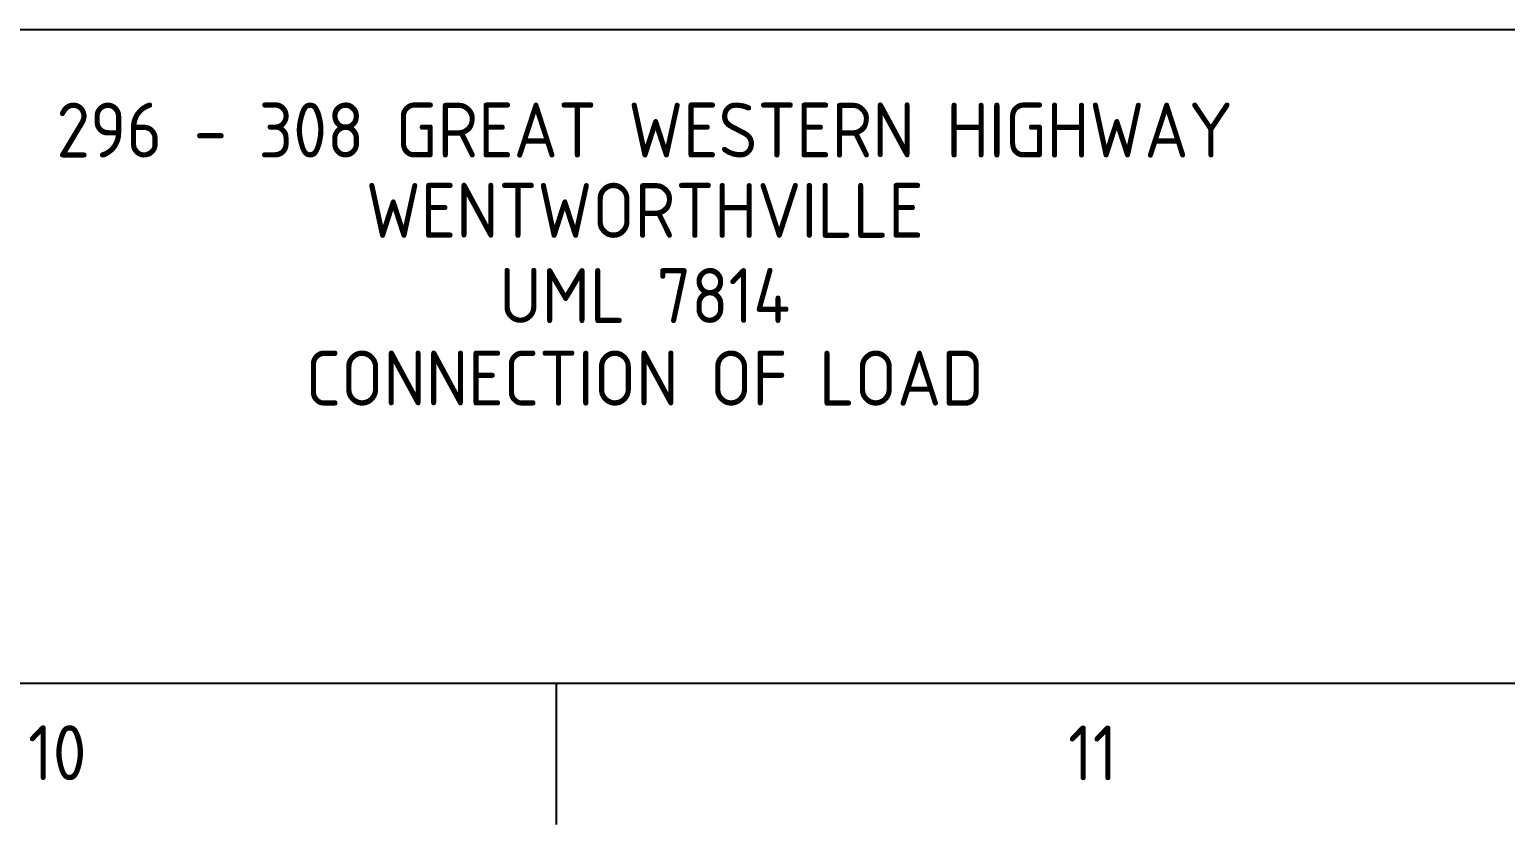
# Paper-space layout 'SHEET (3)' of a CAD drawing. Header units: metres, sheet in millimetres. Extents: x -21 to 813, y -3 to 583.
# Drawn here: x 624.6 to 718.7, y -3 to 47.6 of the extents above; entities that cross this region are included whole.
import ezdxf
from ezdxf.enums import TextEntityAlignment as Align

# ---------------------------------------------------------------- set-up
doc = ezdxf.new("R2010")
doc.units = ezdxf.units.M
doc.layers.get('0').update_dxf_attribs({"color": 6})
doc.layers.add('Notes', color=7, linetype='Continuous')
doc.layers.add('SupportsUG_SP_EXT', color=7, linetype='Continuous')
doc.styles.add('iecISOCP', font='isocp.shx')
doc.styles.get("Standard").update_dxf_attribs({"font": 'arial.ttf'})

# ---------------------------------------------------------------- blocks, each defined once
blk = doc.blocks.new('A1_FRAME_TITLE')
at = {"layer": 'Notes', "color": 7, "linetype": 'Continuous'}
blk.add_line((678.719, 5.973), (678.719, -3.027), dxfattribs=at)
at = {"layer": 'Notes', "color": 7, "linetype": 'Continuous', "flags": 128}
for points in [[(123.797, 47.618), (824.367, 47.618)], [(123.798, 5.973), (824.367, 5.973)]]:
    blk.add_lwpolyline(points, dxfattribs=at)
at = {"color": 7}
blk.add_attdef('DRAFT_NUM', (29.903, 23.294), '', height=2.5, rotation=90, dxfattribs=at)
at = {"layer": 'Notes', "color": 7, "style": 'iecISOCP'}
for s, p in [('10', (645.056, -0.205)), ('11', (711.362, -0.22))]:
    blk.add_text(s, height=3.5, dxfattribs=at).set_placement(p)
at = {"layer": 'Notes', "color": 7, "style": 'iecISOCP', "flags": 8}
blk.add_attdef('VERSION_NO', text='', height=2.5, rotation=90, dxfattribs=at).set_placement((302.037, 43.812), align=Align.MIDDLE_CENTER)
at = {"layer": 'Notes', "color": 7, "style": 'iecISOCP'}
for tag, p in [('CAP_NO', (513.188, 43.457)), ('IE_NUM', (513.05, 37.81)), ('REF_No_1', (335.241, 32.31)), ('REF_1', (362.523, 32.31)), ('GEN_WO', (441.708, 31.763)), ('HV_SWITCH', (513.463, 32.163)), ('REF_No_2', (335.241, 26.31)), ('REF_2', (362.523, 26.31)), ('OH_WO', (441.708, 25.812)), ('UBD_REF', (513.05, 25.828)), ('REF_No_3', (335.241, 20.31)), ('REF_3', (362.523, 20.31)), ('UG_WO', (441.708, 20.052)), ('GIS_MAP_No', (513.05, 20.043)), ('REF_No_4', (335.241, 14.31)), ('REF_4', (362.523, 14.31)), ('SUB_WO', (441.708, 13.812)), ('HV_OP_DIAG', (513.326, 14.199)), ('LGA', (512.945, 7.777)), ('ExportID', (9.082, 2.39))]:
    blk.add_attdef(tag, p, '', height=2.5, dxfattribs=at)
for tag, height, p in [('T1', 3.5, (684.374, 39.465)), ('T2', 3.5, (684.374, 34.346)), ('scale', 2.5, (567.756, 33.269)), ('T3', 3.5, (684.374, 28.92)), ('DRAWN', 2.5, (567.756, 24.931)), ('T4', 3.5, (684.374, 23.657)), ('T5', 3.5, (684.374, 18.231)), ('REV', 5, (820.054, 17.095)), ('DATE', 2.5, (567.756, 16.88)), ('T6', 3.5, (684.374, 12.969)), ('DESIGN', 2.5, (605.617, 9.155)), ('CHD', 2.5, (567.756, 8.372))]:
    blk.add_attdef(tag, text='', height=height, dxfattribs=at).set_placement(p, align=Align.CENTER)
blk.add_attdef('NUM', text='', height=7, dxfattribs=at).set_placement((792.367, 20.118), align=Align.MIDDLE_CENTER)
for tag, p in [('NS', (790.712, 8.119)), ('SHTS', (805.412, 8.119))]:
    blk.add_attdef(tag, text='', height=2.5, dxfattribs=at).set_placement(p, align=Align.MIDDLE)
at = {"layer": 'Notes', "color": 7, "style": 'iecISOCP', "flags": 1}
for tag, p in [('ProjectType', (14.175, -26.797)), ('ProjectNumber', (23.56, -26.818)), ('DrawingNumber', (35.514, -26.803)), ('ProjectDescription', (47.564, -26.825)), ('ExportDate', (60.284, -26.789)), ('ExportUserName', (69.155, -26.8)), ('DesignerCompanyName', (81.484, -26.793)), ('ExportAreaOfInterest', (97.1, -26.813)), ('GIS_SUCCESS', (111.997, -26.78)), ('CAD_SUCCESS', (121.789, -26.783)), ('DEPOTCODE', (132.106, -26.877)), ('ExportCategories', (140.083, -26.797)), ('Comments', (154.385, -26.883))]:
    blk.add_attdef(tag, p, '', height=1, dxfattribs=at)

psp = doc.layouts.new('SHEET (3)')

# ---------------------------------------------------------------- block references
at = {"layer": 'SupportsUG_SP_EXT'}
ref = psp.add_blockref('A1_FRAME_TITLE', (-20.549, 0), dxfattribs=at)
ref.add_attrib('T1', '296 - 308 GREAT WESTERN HIGHWAY', dxfattribs={"layer": 'Notes', "height": 3.5, "style": 'iecISOCP'}).set_placement((663.825, 39.465), align=Align.CENTER)
ref.add_attrib('T2', 'WENTWORTHVILLE', dxfattribs={"layer": 'Notes', "height": 3.5, "style": 'iecISOCP'}).set_placement((663.825, 34.346), align=Align.CENTER)
ref.add_attrib('T3', 'UML 7814', dxfattribs={"layer": 'Notes', "height": 3.5, "style": 'iecISOCP'}).set_placement((663.825, 28.92), align=Align.CENTER)
ref.add_attrib('T4', 'CONNECTION OF LOAD', dxfattribs={"layer": 'Notes', "height": 3.5, "style": 'iecISOCP'}).set_placement((663.825, 23.657), align=Align.CENTER)

doc.saveas('drawing.dxf')
